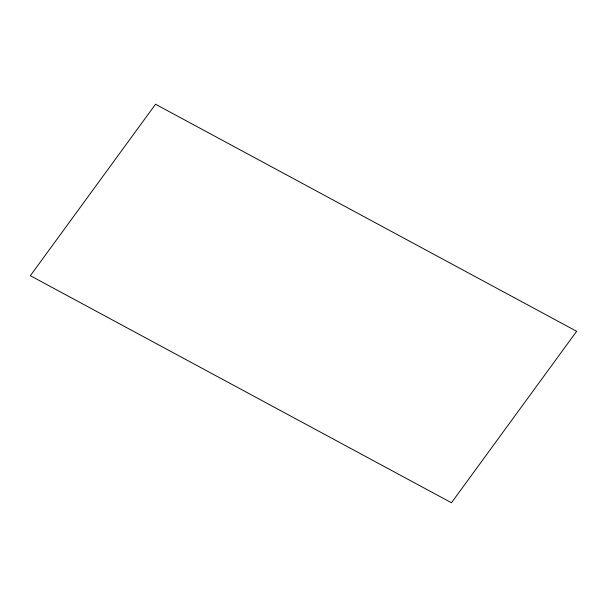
<?xml version="1.0" encoding="UTF-8"?>
<svg xmlns="http://www.w3.org/2000/svg" width="607" height="607" viewBox="0 0 607 607"><rect width="100%" height="100%" fill="white"/><g stroke="black" fill="none" stroke-linecap="round" stroke-linejoin="round"><path stroke-width="0.91" d="M155.536 104.245L30.35 275.699L451.464 502.755L576.65 331.301L155.536 104.245"/></g></svg>
